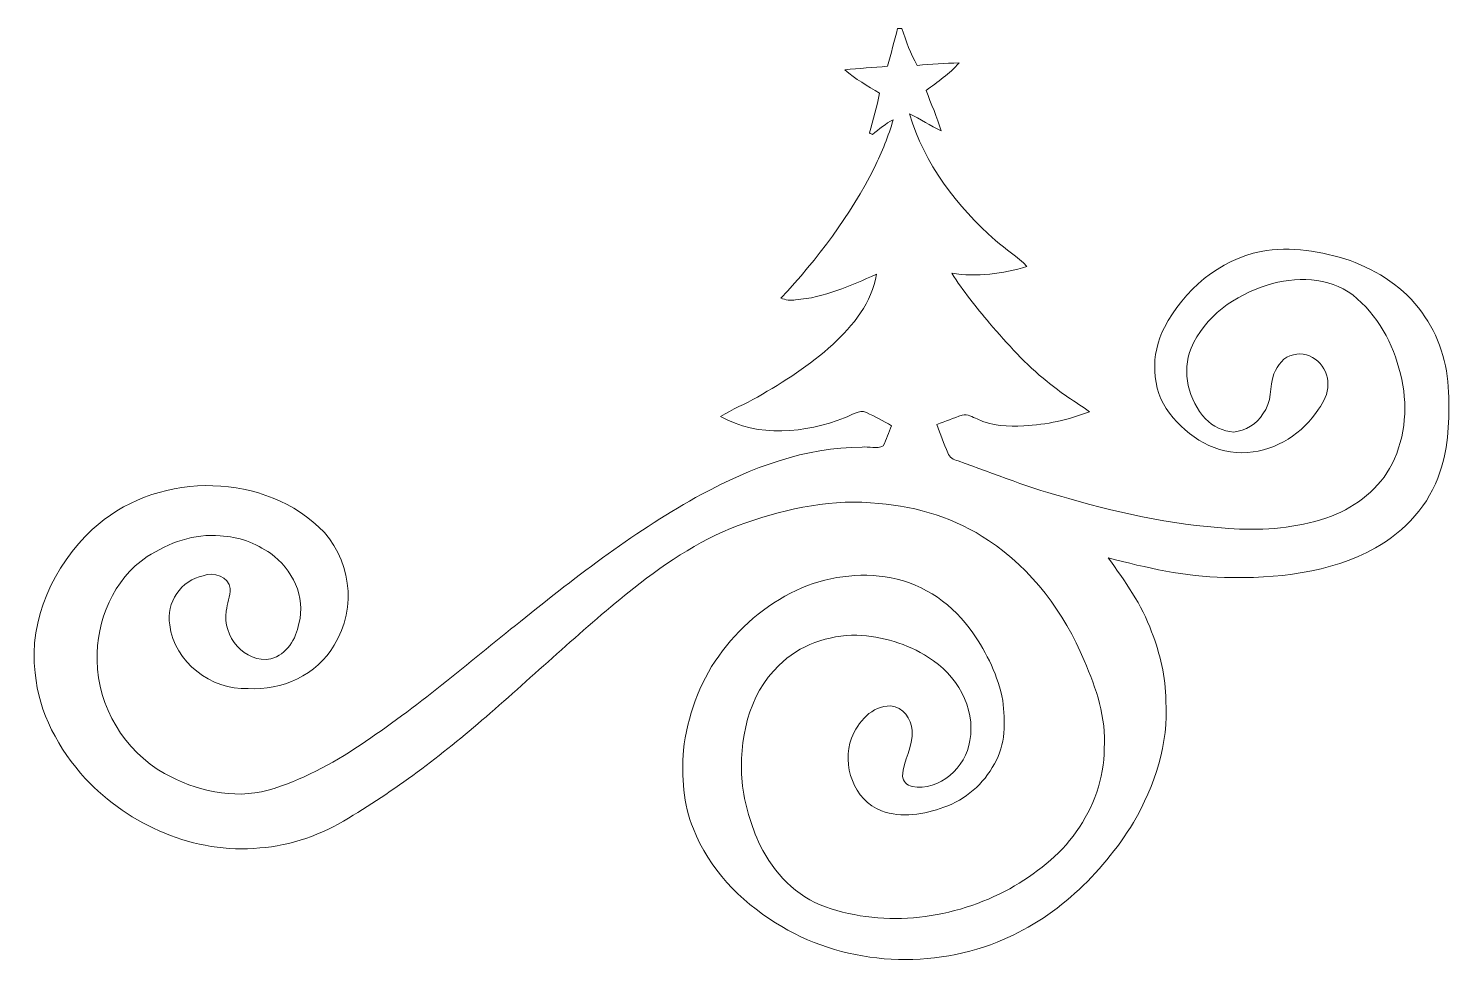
# Model space of a CAD drawing. Header units: centimetres. Extents: x -16.3 to 16.2, y -10.9 to 10.7.
import ezdxf

# ---------------------------------------------------------------- set-up
doc = ezdxf.new("R2010")
doc.units = ezdxf.units.CM
doc.header["$MEASUREMENT"] = 0
doc.layers.add('Layer 1', color=7, linetype='Continuous')

msp = doc.modelspace()

# ---------------------------------------------------------------- linework, layer by layer
at = {"layer": 'Layer 1', "color": 250, "lineweight": 9}
msp.add_open_spline([(3.56936, 10.65107), (3.5937, 10.65002), (3.64203, 10.64825), (3.66602, 10.64755), (3.66602, 10.64755), (3.76868, 10.36144), (3.86217, 10.06934), (4.01598, 9.80547), (4.01598, 9.80547), (4.33454, 9.83438), (4.65451, 9.85486), (4.97518, 9.86084), (4.97518, 9.86084), (4.76175, 9.60967), (4.48059, 9.42835), (4.22165, 9.22937), (4.22165, 9.22937), (4.33524, 8.9207), (4.47459, 8.62154), (4.56807, 8.30546), (4.56807, 8.30546), (4.31831, 8.42187), (4.09041, 8.57992), (3.84135, 8.69704), (3.84135, 8.69704), (4.18037, 7.55862), (4.92297, 6.57684), (5.80844, 5.80109), (5.80844, 5.80109), (6.04127, 5.5933), (6.31574, 5.43455), (6.52881, 5.20383), (6.52881, 5.20383), (5.97213, 5.03662), (5.38652, 4.95936), (4.80832, 5.04896), (4.80832, 5.04896), (5.06302, 4.64327), (5.37064, 4.27426), (5.67403, 3.9042), (5.67403, 3.9042), (6.08502, 3.43536), (6.49671, 2.96017), (6.98848, 2.57246), (6.98848, 2.57246), (7.29328, 2.31776), (7.63301, 2.11068), (7.95827, 1.88314), (7.95827, 1.88314), (7.48131, 1.69052), (6.9712, 1.58786), (6.45861, 1.55929), (6.45861, 1.55929), (6.09878, 1.54306), (5.71919, 1.55188), (5.3904, 1.71592), (5.3904, 1.71592), (5.28174, 1.75896), (5.16886, 1.84221), (5.04715, 1.79988), (5.04715, 1.79988), (4.851, 1.74132), (4.66121, 1.663), (4.47071, 1.58857), (4.47071, 1.58857), (4.5522, 1.37126), (4.62628, 1.15077), (4.72118, 0.93875), (4.72118, 0.93875), (4.75787, 0.83786), (4.84783, 0.77612), (4.95401, 0.75601), (4.95401, 0.75601), (5.79468, 0.46144), (6.62018, 0.12031), (7.48414, -0.10442), (7.48414, -0.10442), (8.75625, -0.47414), (10.06471, -0.74119), (11.3908, -0.80222), (11.3908, -0.80222), (12.10094, -0.82974), (12.82202, -0.75354), (13.49194, -0.508), (13.49194, -0.508), (14.06838, -0.28117), (14.59367, 0.12666), (14.87801, 0.68616), (14.87801, 0.68616), (15.19339, 1.31834), (15.2456, 2.06764), (15.06815, 2.74779), (15.06815, 2.74779), (14.90764, 3.44241), (14.54075, 4.10564), (13.97983, 4.55437), (13.97983, 4.55437), (13.42703, 4.96641), (12.65868, 4.98264), (12.02262, 4.77556), (12.02262, 4.77556), (11.28779, 4.55472), (10.59176, 4.05872), (10.28378, 3.33693), (10.28378, 3.33693), (10.0573, 2.79224), (10.22557, 2.14419), (10.61222, 1.71627), (10.61222, 1.71627), (10.78296, 1.54906), (11.01121, 1.42594), (11.25462, 1.41747), (11.25462, 1.41747), (11.52344, 1.4471), (11.78838, 1.59633), (11.92596, 1.83445), (11.92596, 1.83445), (12.1408, 2.09374), (12.06884, 2.45287), (12.17432, 2.75238), (12.17432, 2.75238), (12.26039, 2.94288), (12.40115, 3.14573), (12.62164, 3.1863), (12.62164, 3.1863), (13.02345, 3.29601), (13.43902, 2.90725), (13.40551, 2.50261), (13.40551, 2.50261), (13.42209, 2.29236), (13.30744, 2.1068), (13.19772, 1.93888), (13.19772, 1.93888), (12.84001, 1.39277), (12.23429, 0.99061), (11.57459, 0.9511), (11.57459, 0.9511), (10.86939, 0.8816), (10.20264, 1.30352), (9.78954, 1.84539), (9.78954, 1.84539), (9.36197, 2.3996), (9.35315, 3.199), (9.67065, 3.80824), (9.67065, 3.80824), (10.11092, 4.66303), (10.9276, 5.35588), (11.88116, 5.54885), (11.88116, 5.54885), (12.56202, 5.67444), (13.26581, 5.55344), (13.91669, 5.34001), (13.91669, 5.34001), (14.55416, 5.10259), (15.16234, 4.72088), (15.5571, 4.15608), (15.5571, 4.15608), (15.94798, 3.6308), (16.15083, 2.97886), (16.16988, 2.32693), (16.16988, 2.32693), (16.19316, 1.71486), (16.1727, 1.08692), (15.97162, 0.50236), (15.97162, 0.50236), (15.7349, -0.24095), (15.17716, -0.8569), (14.49947, -1.23084), (14.49947, -1.23084), (13.45455, -1.81399), (12.22194, -1.93957), (11.04578, -1.90781), (11.04578, -1.90781), (10.14161, -1.8983), (9.25861, -1.68452), (8.38795, -1.46297), (8.38795, -1.46297), (8.76754, -1.9939), (9.15701, -2.53224), (9.37961, -3.15207), (9.37961, -3.15207), (9.57434, -3.65443), (9.69746, -4.18783), (9.70487, -4.72828), (9.70487, -4.72828), (9.7719, -5.70795), (9.45264, -6.67738), (8.96263, -7.51522), (8.96263, -7.51522), (8.23097, -8.70938), (7.15923, -9.72926), (5.8476, -10.25384), (5.8476, -10.25384), (4.21353, -10.9033), (2.26938, -10.75655), (0.77783, -9.81216), (0.77783, -9.81216), (-0.03744, -9.30099), (-0.74829, -8.57215), (-1.09683, -7.66339), (-1.09683, -7.66339), (-1.34378, -7.09895), (-1.36141, -6.46783), (-1.32896, -5.86246), (-1.32896, -5.86246), (-1.2323, -5.09552), (-0.97512, -4.33846), (-0.5218, -3.7077), (-0.5218, -3.7077), (-0.07448, -3.06352), (0.54782, -2.546), (1.25232, -2.20416), (1.25232, -2.20416), (1.92295, -1.89265), (2.69271, -1.78118), (3.42155, -1.91523), (3.42155, -1.91523), (4.18284, -2.06199), (4.85841, -2.54353), (5.29162, -3.17994), (5.29162, -3.17994), (5.61124, -3.6449), (5.873, -4.16419), (5.97319, -4.7237), (5.97319, -4.7237), (6.03351, -5.207), (6.04445, -5.74005), (5.78304, -6.1715), (5.78304, -6.1715), (5.54033, -6.63575), (5.12052, -6.99065), (4.62946, -7.16845), (4.62946, -7.16845), (4.1779, -7.33072), (3.6632, -7.4161), (3.2, -7.25064), (3.2, -7.25064), (2.56853, -7.00511), (2.28772, -6.19866), (2.51456, -5.58447), (2.51456, -5.58447), (2.66554, -5.21406), (2.9774, -4.84047), (3.41484, -4.84928), (3.41484, -4.84928), (3.69213, -4.87186), (3.88616, -5.14632), (3.9045, -5.40985), (3.9045, -5.40985), (3.91685, -5.77427), (3.71047, -6.09635), (3.68119, -6.45478), (3.68119, -6.45478), (3.69495, -6.56908), (3.78526, -6.66856), (3.89921, -6.68973), (3.89921, -6.68973), (4.53421, -6.80932), (5.13464, -6.24981), (5.22036, -5.64268), (5.22036, -5.64268), (5.36817, -4.88209), (4.91097, -4.12609), (4.27351, -3.7405), (4.27351, -3.7405), (3.79196, -3.41771), (3.21341, -3.26461), (2.63979, -3.22792), (2.63979, -3.22792), (1.98892, -3.23145), (1.31864, -3.45087), (0.85685, -3.9236), (0.85685, -3.9236), (0.14389, -4.59599), (-0.06037, -5.64445), (0.01266, -6.58813), (0.01266, -6.58813), (0.06698, -7.09119), (0.21409, -7.58471), (0.42964, -8.04228), (0.42964, -8.04228), (0.73691, -8.66493), (1.24949, -9.21597), (1.91942, -9.44316), (1.91942, -9.44316), (3.29913, -9.93493), (4.86476, -9.7215), (6.13758, -9.03005), (6.13758, -9.03005), (6.7172, -8.69492), (7.27388, -8.28427), (7.65594, -7.72548), (7.65594, -7.72548), (8.05493, -7.17585), (8.29341, -6.50452), (8.29588, -5.8233), (8.29588, -5.8233), (8.34315, -5.12128), (8.11137, -4.44499), (7.83797, -3.81035), (7.83797, -3.81035), (7.37936, -2.71886), (6.64452, -1.71627), (5.64652, -1.06186), (5.64652, -1.06186), (4.90921, -0.5588), (4.02833, -0.28822), (3.14285, -0.21555), (3.14285, -0.21555), (2.10957, -0.10548), (1.06958, -0.31821), (0.09697, -0.65758), (0.09697, -0.65758), (-0.84777, -0.97755), (-1.68597, -1.54304), (-2.46526, -2.15406), (-2.46526, -2.15406), (-3.59838, -3.06035), (-4.65177, -4.05976), (-5.74503, -5.01227), (-5.74503, -5.01227), (-6.76033, -5.89774), (-7.83136, -6.72359), (-8.98918, -7.41504), (-8.98918, -7.41504), (-9.59983, -7.79604), (-10.29798, -8.04475), (-11.018, -8.09731), (-11.018, -8.09731), (-12.5039, -8.24194), (-13.99403, -7.5826), (-15.00827, -6.51263), (-15.00827, -6.51263), (-15.60693, -5.83989), (-16.08071, -5.00627), (-16.15233, -4.09293), (-16.15233, -4.09293), (-16.30755, -2.86632), (-15.72935, -1.64183), (-14.84776, -0.81315), (-14.84776, -0.81315), (-13.46487, 0.48261), (-11.07056, 0.54681), (-9.67074, -0.75142), (-9.67074, -0.75142), (-8.93802, -1.42346), (-8.7761, -2.6162), (-9.31408, -3.45546), (-9.31408, -3.45546), (-9.7039, -4.13456), (-10.51564, -4.50744), (-11.28505, -4.44994), (-11.28505, -4.44994), (-12.12819, -4.49086), (-12.97027, -3.84634), (-13.0754, -2.99509), (-13.0754, -2.99509), (-13.17488, -2.49273), (-12.80729, -1.96496), (-12.30881, -1.86902), (-12.30881, -1.86902), (-12.07633, -1.77024), (-11.7225, -1.88913), (-11.69075, -2.165), (-11.69075, -2.165), (-11.68934, -2.34033), (-11.76554, -2.50578), (-11.78247, -2.6797), (-11.78247, -2.6797), (-11.88231, -3.24274), (-11.35914, -3.88408), (-10.76259, -3.77225), (-10.76259, -3.77225), (-10.39923, -3.67277), (-10.18615, -3.31611), (-10.12265, -2.96545), (-10.12265, -2.96545), (-9.95402, -2.35515), (-10.27505, -1.71309), (-10.77, -1.35749), (-10.77, -1.35749), (-11.10831, -1.12642), (-11.50695, -0.96802), (-11.92041, -0.9592), (-11.92041, -0.9592), (-12.51307, -0.89394), (-13.09974, -1.11866), (-13.59151, -1.43369), (-13.59151, -1.43369), (-14.36516, -1.94733), (-14.7645, -2.89984), (-14.73487, -3.81), (-14.73487, -3.81), (-14.72252, -4.86304), (-14.11327, -5.88045), (-13.19464, -6.3941), (-13.19464, -6.3941), (-12.4852, -6.79062), (-11.62443, -6.9917), (-10.82468, -6.77722), (-10.82468, -6.77722), (-10.06973, -6.55567), (-9.36982, -6.17926), (-8.71859, -5.74287), (-8.71859, -5.74287), (-7.43237, -4.88739), (-6.26079, -3.87632), (-5.05464, -2.915), (-5.05464, -2.915), (-3.74231, -1.8535), (-2.3947, -0.81809), (-0.90986, -0.0067), (-0.90986, -0.0067), (0.21691, 0.60044), (1.45975, 1.07633), (2.75691, 1.06963), (2.75691, 1.06963), (2.91249, 1.09503), (3.09452, 1.02518), (3.24057, 1.09997), (3.24057, 1.09997), (3.31959, 1.24673), (3.3651, 1.409), (3.42896, 1.56246), (3.42896, 1.56246), (3.24234, 1.669), (3.05254, 1.77131), (2.85816, 1.86303), (2.85816, 1.86303), (2.68354, 1.94487), (2.51667, 1.79036), (2.35439, 1.74132), (2.35439, 1.74132), (1.46151, 1.39807), (0.38166, 1.28165), (-0.47947, 1.77307), (-0.47947, 1.77307), (-0.20924, 1.93993), (0.08744, 2.05882), (0.36261, 2.21686), (0.36261, 2.21686), (0.97186, 2.56435), (1.56276, 2.9517), (2.08699, 3.41913), (2.08699, 3.41913), (2.54983, 3.84952), (2.98798, 4.38186), (3.08359, 5.02532), (3.08359, 5.02532), (2.49198, 4.76674), (1.89014, 4.48911), (1.23715, 4.44183), (1.23715, 4.44183), (1.12002, 4.41432), (1.00749, 4.44183), (0.89919, 4.48099), (0.89919, 4.48099), (1.74479, 5.37352), (2.48598, 6.37259), (3.04407, 7.47043), (3.04407, 7.47043), (3.20847, 7.82427), (3.36687, 8.18481), (3.46776, 8.56263), (3.46776, 8.56263), (3.2949, 8.47232), (3.14567, 8.34497), (2.99574, 8.22185), (2.99574, 8.22185), (2.97881, 8.23102), (2.9453, 8.24972), (2.92836, 8.25889), (2.92836, 8.25889), (3.01056, 8.56016), (3.0984, 8.86037), (3.15873, 9.16729), (3.15873, 9.16729), (2.88779, 9.33662), (2.60204, 9.48973), (2.36392, 9.70528), (2.36392, 9.70528), (2.68812, 9.73561), (3.01303, 9.76172), (3.33829, 9.78394), (3.33829, 9.78394), (3.42049, 10.07146), (3.49493, 10.36144), (3.56936, 10.65107)], degree=3, knots=[0, 0, 0, 0, 0.00813008, 0.00813008, 0.00813008, 0.00813008, 0.01626016, 0.01626016, 0.01626016, 0.01626016, 0.02439024, 0.02439024, 0.02439024, 0.02439024, 0.03252033, 0.03252033, 0.03252033, 0.03252033, 0.04065041, 0.04065041, 0.04065041, 0.04065041, 0.04878049, 0.04878049, 0.04878049, 0.04878049, 0.05691057, 0.05691057, 0.05691057, 0.05691057, 0.06504065, 0.06504065, 0.06504065, 0.06504065, 0.07317073, 0.07317073, 0.07317073, 0.07317073, 0.08130081, 0.08130081, 0.08130081, 0.08130081, 0.08943089, 0.08943089, 0.08943089, 0.08943089, 0.09756098, 0.09756098, 0.09756098, 0.09756098, 0.10569106, 0.10569106, 0.10569106, 0.10569106, 0.11382114, 0.11382114, 0.11382114, 0.11382114, 0.12195122, 0.12195122, 0.12195122, 0.12195122, 0.1300813, 0.1300813, 0.1300813, 0.1300813, 0.13821138, 0.13821138, 0.13821138, 0.13821138, 0.14634146, 0.14634146, 0.14634146, 0.14634146, 0.15447154, 0.15447154, 0.15447154, 0.15447154, 0.16260163, 0.16260163, 0.16260163, 0.16260163, 0.17073171, 0.17073171, 0.17073171, 0.17073171, 0.17886179, 0.17886179, 0.17886179, 0.17886179, 0.18699187, 0.18699187, 0.18699187, 0.18699187, 0.19512195, 0.19512195, 0.19512195, 0.19512195, 0.20325203, 0.20325203, 0.20325203, 0.20325203, 0.21138211, 0.21138211, 0.21138211, 0.21138211, 0.2195122, 0.2195122, 0.2195122, 0.2195122, 0.22764228, 0.22764228, 0.22764228, 0.22764228, 0.23577236, 0.23577236, 0.23577236, 0.23577236, 0.24390244, 0.24390244, 0.24390244, 0.24390244, 0.25203252, 0.25203252, 0.25203252, 0.25203252, 0.2601626, 0.2601626, 0.2601626, 0.2601626, 0.26829268, 0.26829268, 0.26829268, 0.26829268, 0.27642276, 0.27642276, 0.27642276, 0.27642276, 0.28455285, 0.28455285, 0.28455285, 0.28455285, 0.29268293, 0.29268293, 0.29268293, 0.29268293, 0.30081301, 0.30081301, 0.30081301, 0.30081301, 0.30894309, 0.30894309, 0.30894309, 0.30894309, 0.31707317, 0.31707317, 0.31707317, 0.31707317, 0.32520325, 0.32520325, 0.32520325, 0.32520325, 0.33333333, 0.33333333, 0.33333333, 0.33333333, 0.34146341, 0.34146341, 0.34146341, 0.34146341, 0.3495935, 0.3495935, 0.3495935, 0.3495935, 0.35772358, 0.35772358, 0.35772358, 0.35772358, 0.36585366, 0.36585366, 0.36585366, 0.36585366, 0.37398374, 0.37398374, 0.37398374, 0.37398374, 0.38211382, 0.38211382, 0.38211382, 0.38211382, 0.3902439, 0.3902439, 0.3902439, 0.3902439, 0.39837398, 0.39837398, 0.39837398, 0.39837398, 0.40650407, 0.40650407, 0.40650407, 0.40650407, 0.41463415, 0.41463415, 0.41463415, 0.41463415, 0.42276423, 0.42276423, 0.42276423, 0.42276423, 0.43089431, 0.43089431, 0.43089431, 0.43089431, 0.43902439, 0.43902439, 0.43902439, 0.43902439, 0.44715447, 0.44715447, 0.44715447, 0.44715447, 0.45528455, 0.45528455, 0.45528455, 0.45528455, 0.46341463, 0.46341463, 0.46341463, 0.46341463, 0.47154472, 0.47154472, 0.47154472, 0.47154472, 0.4796748, 0.4796748, 0.4796748, 0.4796748, 0.48780488, 0.48780488, 0.48780488, 0.48780488, 0.49593496, 0.49593496, 0.49593496, 0.49593496, 0.50406504, 0.50406504, 0.50406504, 0.50406504, 0.51219512, 0.51219512, 0.51219512, 0.51219512, 0.5203252, 0.5203252, 0.5203252, 0.5203252, 0.52845528, 0.52845528, 0.52845528, 0.52845528, 0.53658537, 0.53658537, 0.53658537, 0.53658537, 0.54471545, 0.54471545, 0.54471545, 0.54471545, 0.55284553, 0.55284553, 0.55284553, 0.55284553, 0.56097561, 0.56097561, 0.56097561, 0.56097561, 0.56910569, 0.56910569, 0.56910569, 0.56910569, 0.57723577, 0.57723577, 0.57723577, 0.57723577, 0.58536585, 0.58536585, 0.58536585, 0.58536585, 0.59349593, 0.59349593, 0.59349593, 0.59349593, 0.60162602, 0.60162602, 0.60162602, 0.60162602, 0.6097561, 0.6097561, 0.6097561, 0.6097561, 0.61788618, 0.61788618, 0.61788618, 0.61788618, 0.62601626, 0.62601626, 0.62601626, 0.62601626, 0.63414634, 0.63414634, 0.63414634, 0.63414634, 0.64227642, 0.64227642, 0.64227642, 0.64227642, 0.6504065, 0.6504065, 0.6504065, 0.6504065, 0.65853659, 0.65853659, 0.65853659, 0.65853659, 0.66666667, 0.66666667, 0.66666667, 0.66666667, 0.67479675, 0.67479675, 0.67479675, 0.67479675, 0.68292683, 0.68292683, 0.68292683, 0.68292683, 0.69105691, 0.69105691, 0.69105691, 0.69105691, 0.69918699, 0.69918699, 0.69918699, 0.69918699, 0.70731707, 0.70731707, 0.70731707, 0.70731707, 0.71544715, 0.71544715, 0.71544715, 0.71544715, 0.72357724, 0.72357724, 0.72357724, 0.72357724, 0.73170732, 0.73170732, 0.73170732, 0.73170732, 0.7398374, 0.7398374, 0.7398374, 0.7398374, 0.74796748, 0.74796748, 0.74796748, 0.74796748, 0.75609756, 0.75609756, 0.75609756, 0.75609756, 0.76422764, 0.76422764, 0.76422764, 0.76422764, 0.77235772, 0.77235772, 0.77235772, 0.77235772, 0.7804878, 0.7804878, 0.7804878, 0.7804878, 0.78861789, 0.78861789, 0.78861789, 0.78861789, 0.79674797, 0.79674797, 0.79674797, 0.79674797, 0.80487805, 0.80487805, 0.80487805, 0.80487805, 0.81300813, 0.81300813, 0.81300813, 0.81300813, 0.82113821, 0.82113821, 0.82113821, 0.82113821, 0.82926829, 0.82926829, 0.82926829, 0.82926829, 0.83739837, 0.83739837, 0.83739837, 0.83739837, 0.84552846, 0.84552846, 0.84552846, 0.84552846, 0.85365854, 0.85365854, 0.85365854, 0.85365854, 0.86178862, 0.86178862, 0.86178862, 0.86178862, 0.8699187, 0.8699187, 0.8699187, 0.8699187, 0.87804878, 0.87804878, 0.87804878, 0.87804878, 0.88617886, 0.88617886, 0.88617886, 0.88617886, 0.89430894, 0.89430894, 0.89430894, 0.89430894, 0.90243902, 0.90243902, 0.90243902, 0.90243902, 0.91056911, 0.91056911, 0.91056911, 0.91056911, 0.91869919, 0.91869919, 0.91869919, 0.91869919, 0.92682927, 0.92682927, 0.92682927, 0.92682927, 0.93495935, 0.93495935, 0.93495935, 0.93495935, 0.94308943, 0.94308943, 0.94308943, 0.94308943, 0.95121951, 0.95121951, 0.95121951, 0.95121951, 0.95934959, 0.95934959, 0.95934959, 0.95934959, 0.96747967, 0.96747967, 0.96747967, 0.96747967, 0.97560976, 0.97560976, 0.97560976, 0.97560976, 0.98373984, 0.98373984, 0.98373984, 0.98373984, 1, 1, 1, 1], dxfattribs=at)

doc.saveas('drawing.dxf')
